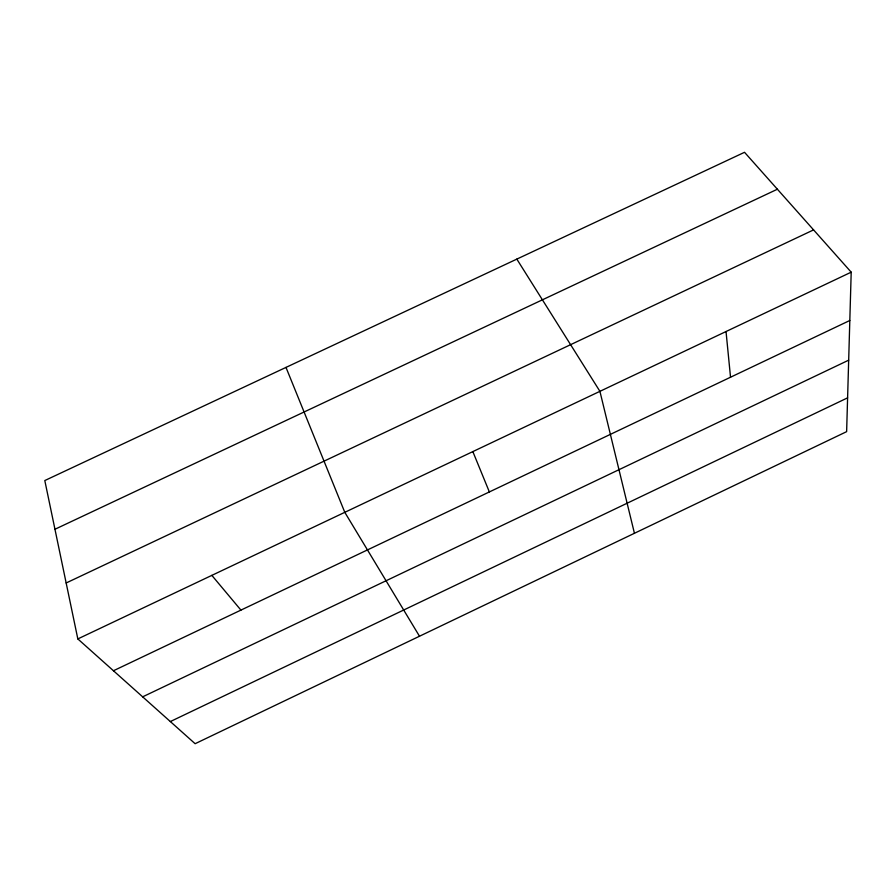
<?xml version="1.0" encoding="UTF-8"?>
<svg xmlns="http://www.w3.org/2000/svg" width="896" height="896" viewBox="0 0 896 896"><rect width="100%" height="100%" fill="white"/><g stroke="black" fill="none" stroke-linecap="round" stroke-linejoin="round"><path stroke-width="1.34" d="M851.2 272.171L846.63 431.648L195.126 743.702L77.829 638.926L44.8 480.547L744.531 152.298L851.2 272.171L77.829 638.926M142.666 696.83L848.68 360.17M170.341 721.56L847.594 397.846M113.456 670.746L849.811 320.488M66.158 582.982L813.579 229.891M54.958 529.256L777.392 189.224M211.837 575.366L240.934 610.109M516.824 259.112L599.917 391.328L634.435 533.288M419.496 636.227L344.792 512.322L285.992 367.405M472.842 451.595L489.362 491.938M726.029 331.52L730.531 377.227"/></g></svg>
